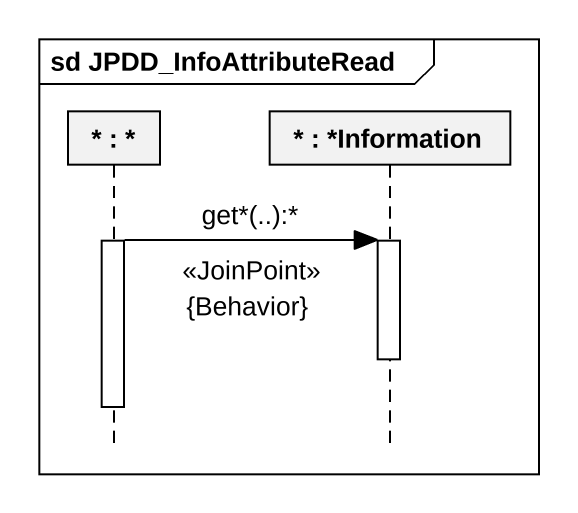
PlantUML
@startuml
mainframe sd JPDD_InfoAttributeRead
hide footbox
participant "* : *" as object1
participant "* : *Information" as object2

activate object1
object1 -> object2 : get*(..):*\n<<JoinPoint>>\n{Behavior}
activate object2
deactivate object2
deactivate object1
@enduml
